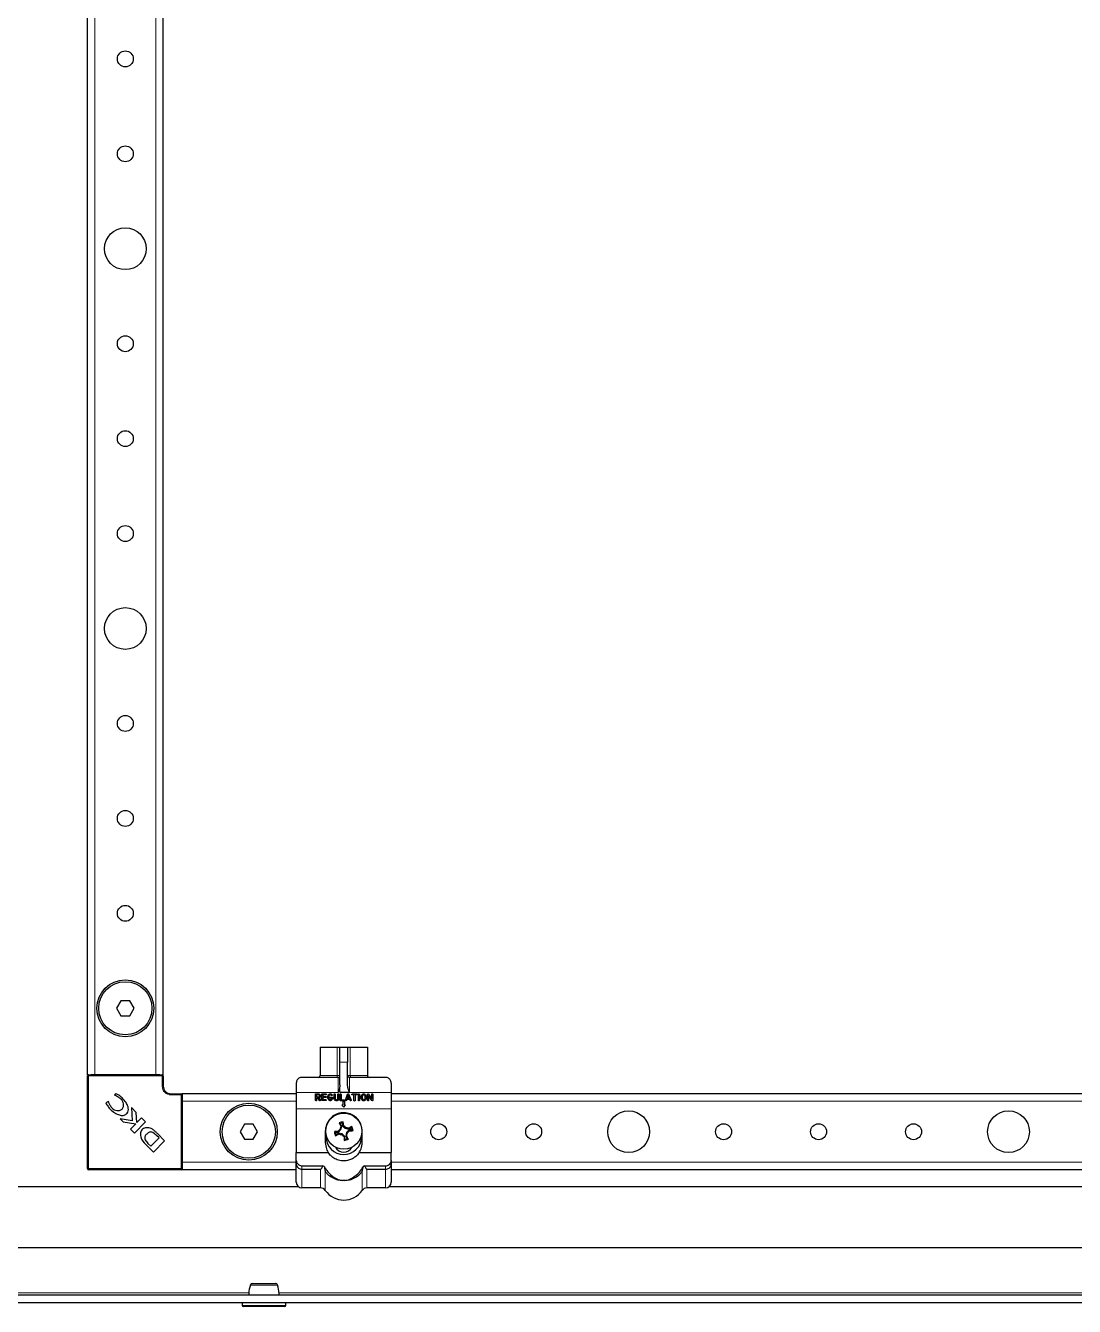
# Model space of a CAD drawing. Header units: millimetres. Extents: x -902 to 2905, y -1229 to 1219.
# Drawn here: x -115.9 to 160.2, y -701.6 to -364.4 of the extents above; entities that cross this region are included whole.
import ezdxf

# ---------------------------------------------------------------- set-up
doc = ezdxf.new("R2010")
doc.units = ezdxf.units.MM

msp = doc.modelspace()

# ---------------------------------------------------------------- linework, layer by layer
at = {"color": 7, "linetype": 'Continuous', "lineweight": 25}
for p, q in [((-99.66, -640.62), (-99.66, 394.38)), ((-79.66, -640.62), (-79.66, 394.38)), ((-90.81, -621.12), (-91.97, -623.12)), ((-91.97, -623.12), (-90.81, -625.12)), ((-88.5, -621.12), (-90.81, -621.12)), ((-87.35, -623.12), (-88.5, -621.12)), ((-88.5, -625.12), (-87.35, -623.12)), ((-90.81, -625.12), (-88.5, -625.12)), ((-38.41, -633.32), (-38.41, -640.82)), ((-38.41, -633.32), (-33.88, -633.32)), ((-33.88, -633.32), (-33.16, -633.32)), ((-33.16, -633.32), (-31.16, -633.32)), ((-33.16, -637.32), (-33.16, -633.32)), ((-31.16, -633.32), (-31.16, -637.32)), ((-31.16, -633.32), (-30.43, -633.32)), ((-30.43, -633.32), (-25.91, -633.32)), ((-25.91, -633.32), (-25.91, -640.82)), ((-33.16, -643.26), (-33.16, -637.32)), ((-31.16, -643.26), (-31.16, -637.32)), ((-99.36, -640.62), (-99.66, -640.62)), ((-99.36, -640.62), (-98.71, -640.62)), ((-97.66, -640.62), (-98.71, -640.62)), ((-81.66, -640.62), (-97.66, -640.62)), ((-80.6, -640.62), (-81.66, -640.62)), ((-80.6, -640.62), (-79.96, -640.62)), ((-79.66, -640.62), (-79.96, -640.62)), ((-99.66, -665.32), (-99.66, -640.92)), ((-79.66, -640.92), (-79.66, -643.62)), ((-44.66, -642.82), (-44.66, -645.32)), ((-33.66, -641.32), (-43.16, -641.32)), ((-21.16, -641.32), (-30.66, -641.32)), ((-19.66, -642.82), (-19.66, -645.32)), ((-92.03, -645.62), (-92.54, -645.87)), ((-92.54, -645.87), (-92.43, -645.98)), ((-77.66, -645.62), (-74.96, -645.62)), ((-44.66, -645.62), (-74.66, -645.62)), ((-74.66, -645.62), (-74.66, -645.92)), ((-74.66, -645.92), (-74.66, -646.56)), ((-74.66, -646.56), (-74.66, -647.62)), ((-44.66, -645.32), (-44.66, -649.57)), ((-39.57, -647.33), (-39.57, -645.67)), ((-39.57, -645.67), (-38.81, -645.67)), ((-38.81, -645.93), (-39.3, -645.93)), ((-39.3, -645.93), (-39.3, -646.44)), ((-39.3, -646.44), (-38.71, -646.44)), ((-39.01, -646.7), (-39.3, -646.7)), ((-39.3, -646.7), (-39.3, -647.33)), ((-38.52, -647.41), (-39.01, -646.7)), ((-38.71, -646.7), (-38.3, -647.27)), ((-37.96, -647.44), (-37.96, -645.67)), ((-37.96, -645.67), (-36.9, -645.67)), ((-36.9, -647.44), (-37.96, -647.44)), ((-36.9, -645.93), (-37.7, -645.93)), ((-37.7, -645.93), (-37.7, -646.34)), ((-37.7, -646.34), (-36.95, -646.34)), ((-36.95, -646.61), (-37.7, -646.61)), ((-37.7, -646.61), (-37.7, -647.18)), ((-37.7, -647.18), (-36.9, -647.18)), ((-35.42, -646.77), (-35.63, -646.77)), ((-35.62, -646.51), (-35.13, -646.51)), ((-35.13, -646.51), (-35.13, -646.81)), ((-34.7, -646.86), (-34.7, -645.78)), ((-34.44, -645.78), (-34.44, -646.86)), ((-33.69, -646.84), (-33.69, -645.78)), ((-33.43, -645.78), (-33.43, -646.84)), ((-33.14, -647.47), (-33.14, -645.81)), ((-32.08, -647.47), (-33.14, -647.47)), ((-32.88, -645.81), (-32.88, -647.2)), ((-32.88, -647.2), (-32.08, -647.2)), ((-31.72, -647.29), (-31.14, -645.76)), ((-31.38, -647.13), (-31.47, -647.38)), ((-30.57, -647.13), (-31.38, -647.13)), ((-30.98, -646), (-31.29, -646.87)), ((-31.29, -646.87), (-30.66, -646.87)), ((-30.66, -646.87), (-30.98, -646)), ((-30.82, -645.78), (-30.23, -647.29)), ((-30.48, -647.37), (-30.57, -647.13)), ((-29.89, -645.67), (-28.77, -645.67)), ((-29.47, -645.93), (-29.89, -645.93)), ((-29.47, -647.4), (-29.47, -645.93)), ((-29.16, -645.93), (-29.16, -647.4)), ((-28.77, -645.93), (-29.16, -645.93)), ((-28.3, -647.33), (-28.3, -645.8)), ((-28.04, -645.8), (-28.04, -647.33)), ((-25.88, -647.33), (-25.88, -645.77)), ((-25.61, -645.73), (-24.8, -646.96)), ((-24.78, -647.36), (-25.61, -646.09)), ((-25.61, -646.09), (-25.61, -647.33)), ((-24.8, -646.96), (-24.8, -645.78)), ((-24.54, -645.78), (-24.54, -647.34)), ((-19.66, -645.32), (-19.66, -649.57)), ((360.34, -645.62), (-19.66, -645.62)), ((-94.11, -647.68), (-94.8, -648.01)), ((-93.98, -647.82), (-94.11, -647.68)), ((-88.07, -649.25), (-87.89, -652.72)), ((-86.78, -650.53), (-88.07, -649.25)), ((-86.61, -653.19), (-86.78, -650.53)), ((-74.66, -647.62), (-74.66, -663.62)), ((-44.66, -649.57), (-44.66, -661.07)), ((-32.66, -648.67), (-32.16, -649.17)), ((-32.41, -648.67), (-32.66, -648.67)), ((-31.91, -647.67), (-32.41, -647.67)), ((-32.41, -647.67), (-32.41, -648.67)), ((-32.16, -649.17), (-31.66, -648.67)), ((-31.91, -648.67), (-31.91, -647.67)), ((-31.66, -648.67), (-31.91, -648.67)), ((-19.66, -649.57), (-19.66, -661.07)), ((-90.99, -652.25), (-90.19, -653.04)), ((-87.89, -652.72), (-90.99, -652.25)), ((-90.19, -653.04), (-86.93, -653.53)), ((-86.93, -653.53), (-88.32, -654.92)), ((-87.27, -655.97), (-84.31, -653.01)), ((-85.37, -651.95), (-86.61, -653.19)), ((-84.31, -653.01), (-85.37, -651.95)), ((-58.31, -653.62), (-59.47, -655.62)), ((-56, -653.62), (-58.31, -653.62)), ((-54.85, -655.62), (-56, -653.62)), ((-33.07, -653.43), (-33.37, -653.31)), ((-33.07, -653.43), (-32.49, -653.26)), ((-32.66, -654.12), (-33.07, -653.43)), ((-32.66, -654.12), (-32.91, -654.16)), ((-32.9, -655.06), (-32.66, -654.12)), ((-32.49, -653.26), (-32.3, -653)), ((-32.49, -653.26), (-32.45, -654.06)), ((-32.45, -654.06), (-32.23, -653.96)), ((-32.45, -654.06), (-31.75, -654.73)), ((-30.12, -654.56), (-30, -654.26)), ((-88.32, -654.92), (-87.27, -655.97)), ((-82.97, -659.45), (-80.79, -657.27)), ((-80.79, -657.27), (-81.46, -656.61)), ((-81.2, -656.12), (-81.21, -656.1)), ((-79.31, -658.01), (-81.2, -656.12)), ((-59.47, -655.62), (-58.31, -657.62)), ((-58.31, -657.62), (-56, -657.62)), ((-56, -657.62), (-54.85, -655.62)), ((-37.01, -655.47), (-37.01, -658.47)), ((-36.81, -656.97), (-37.01, -656.97)), ((-34.36, -655.8), (-34.63, -655.61)), ((-34.36, -655.8), (-33.57, -655.76)), ((-34.19, -656.38), (-34.36, -655.8)), ((-34.19, -656.38), (-34.31, -656.68)), ((-33.5, -655.97), (-34.19, -656.38)), ((-33.57, -655.76), (-33.67, -655.54)), ((-33.57, -655.76), (-32.9, -655.06)), ((-33.5, -655.97), (-33.47, -656.22)), ((-32.56, -656.2), (-33.5, -655.97)), ((-32.9, -655.06), (-33.11, -654.95)), ((-32.56, -656.2), (-32.68, -656.42)), ((-31.86, -656.88), (-32.56, -656.2)), ((-31.86, -656.88), (-32.08, -656.98)), ((-31.83, -657.67), (-31.86, -656.88)), ((-31.25, -657.5), (-31.83, -657.67)), ((-31.75, -654.73), (-31.64, -654.52)), ((-31.75, -654.73), (-30.81, -654.96)), ((-31.42, -655.87), (-31.65, -656.81)), ((-31.65, -656.81), (-31.41, -656.78)), ((-31.65, -656.81), (-31.25, -657.5)), ((-30.75, -655.17), (-31.42, -655.87)), ((-31.42, -655.87), (-31.21, -655.99)), ((-31.25, -657.5), (-30.95, -657.62)), ((-30.81, -654.96), (-30.85, -654.72)), ((-30.81, -654.96), (-30.12, -654.56)), ((-29.95, -655.14), (-30.75, -655.17)), ((-30.75, -655.17), (-30.65, -655.39)), ((-30.12, -654.56), (-29.95, -655.14)), ((-29.95, -655.14), (-29.69, -655.33)), ((-27.31, -656.97), (-27.51, -656.97)), ((-27.31, -658.47), (-27.31, -655.47)), ((-84.26, -658.98), (-82.26, -660.97)), ((-83.71, -658.73), (-82.97, -659.45)), ((-82.26, -660.97), (-79.31, -658.01)), ((-31.83, -657.67), (-32.02, -657.94)), ((-74.66, -663.62), (-74.66, -664.67)), ((-44.66, -663.21), (-44.66, -661.07)), ((-44.66, -661.07), (-36.25, -661.07)), ((-44.66, -664.12), (-44.66, -663.21)), ((-44.66, -668.92), (-44.66, -664.12)), ((-28.07, -661.07), (-19.66, -661.07)), ((-19.66, -663.21), (-19.66, -661.07)), ((-19.66, -663.21), (-19.66, -664.12)), ((-19.66, -664.12), (-19.66, -668.92)), ((-74.96, -665.62), (-99.36, -665.62)), ((-74.66, -664.67), (-74.66, -665.32)), ((-74.66, -665.32), (-74.66, -665.62)), ((-44.66, -665.62), (-74.66, -665.62)), ((-43.16, -664.61), (-37.64, -664.61)), ((-43.16, -665.5), (-38.25, -665.5)), ((-26.68, -664.61), (-21.16, -664.61)), ((-26.07, -665.5), (-21.16, -665.5)), ((360.34, -665.62), (-19.66, -665.62)), ((-44.06, -670.12), (-144.41, -670.12)), ((-38.25, -670.42), (-43.16, -670.42)), ((-21.16, -670.42), (-26.07, -670.42)), ((385.84, -670.12), (-20.26, -670.12)), ((-147.16, -686.12), (385.84, -686.12)), ((-152.86, -698.62), (437.54, -698.62)), ((-152.86, -700.62), (437.54, -700.62)), ((-58.91, -700.62), (-58.91, -701.37)), ((-47.41, -701.37), (-47.41, -700.62)), ((-56.17, -701.62), (-58.66, -701.62)), ((-47.66, -701.62), (-56.17, -701.62))]:
    msp.add_line(p, q, dxfattribs=at)
at = {"color": 8, "linetype": 'Continuous', "lineweight": 18}
for p, q in [((-97.66, -640.62), (-97.66, 394.38)), ((-81.66, -640.62), (-81.66, 394.38)), ((-33.88, -640.82), (-33.88, -633.32)), ((-30.43, -633.32), (-30.43, -640.82)), ((-31.16, -637.32), (-33.16, -637.32)), ((-99.36, -640.62), (-99.36, -640.92)), ((-79.96, -640.62), (-79.96, -640.92)), ((-99.66, -640.92), (-99.36, -640.92)), ((-99.36, -640.92), (-99.36, -665.32)), ((-79.96, -640.92), (-99.36, -640.92)), ((-79.96, -643.62), (-79.96, -640.92)), ((-79.96, -640.92), (-79.66, -640.92)), ((-79.66, -643.62), (-79.96, -643.62)), ((-38.41, -640.82), (-33.88, -640.82)), ((-33.88, -640.82), (-33.16, -640.82)), ((-33.66, -645.32), (-33.66, -641.32)), ((-33.16, -645.32), (-33.16, -643.26)), ((-31.16, -640.82), (-30.43, -640.82)), ((-30.66, -641.32), (-30.66, -645.25)), ((-30.43, -640.82), (-25.91, -640.82)), ((-77.66, -645.62), (-77.66, -645.92)), ((-74.96, -645.92), (-77.66, -645.92)), ((-74.96, -645.62), (-74.96, -645.92)), ((-74.96, -665.32), (-74.96, -645.92)), ((-74.96, -645.92), (-74.66, -645.92)), ((-33.66, -645.32), (-44.66, -645.32)), ((-19.66, -645.32), (-33.16, -645.32)), ((-44.66, -647.62), (-74.66, -647.62)), ((-19.66, -649.57), (-44.66, -649.57)), ((360.34, -647.62), (-19.66, -647.62)), ((-44.66, -663.62), (-74.66, -663.62)), ((360.34, -663.62), (-19.66, -663.62)), ((-99.36, -665.32), (-99.66, -665.32)), ((-99.36, -665.32), (-74.96, -665.32)), ((-99.36, -665.32), (-99.36, -665.62)), ((-74.96, -665.32), (-74.96, -665.62)), ((-74.96, -665.32), (-74.66, -665.32)), ((-43.16, -664.61), (-43.16, -665.5)), ((-43.16, -665.5), (-43.16, -670.42)), ((-38.25, -670.42), (-38.25, -665.5)), ((-37.01, -666.1), (-37.01, -671.07)), ((-27.3, -671.07), (-27.3, -666.1)), ((-26.07, -665.5), (-26.07, -670.42)), ((-21.16, -665.5), (-21.16, -664.61)), ((-21.16, -670.42), (-21.16, -665.5)), ((-57.13, -698.02), (-152.56, -698.02)), ((333.87, -698.02), (-49.19, -698.02)), ((-58.91, -701.37), (-56.3, -701.37)), ((-56.3, -701.37), (-47.41, -701.37))]:
    msp.add_line(p, q, dxfattribs=at)
at = {"color": 8, "linetype": 'Continuous', "lineweight": 18, "flags": 128}
for points in [[(-33.88, -640.82), (-33.89, -640.92), (-33.89, -641.01), (-33.91, -641.1), (-33.92, -641.17), (-33.94, -641.23), (-33.97, -641.28), (-33.99, -641.31), (-34.02, -641.32)], [(-30.3, -641.32), (-30.32, -641.31), (-30.35, -641.28), (-30.37, -641.23), (-30.39, -641.17), (-30.41, -641.1), (-30.42, -641.01), (-30.43, -640.92), (-30.43, -640.82)]]:
    msp.add_lwpolyline(points, dxfattribs=at)
at = {"color": 7, "linetype": 'Continuous', "lineweight": 25}
for centre, radius in [((-89.66, -373.12), 2.1), ((-89.66, -398.12), 2.1), ((-89.66, -423.12), 5.5), ((-89.66, -448.12), 2.1), ((-89.66, -473.12), 2.1), ((-89.66, -498.12), 2.1), ((-89.66, -523.12), 5.5), ((-89.66, -548.12), 2.1), ((-89.66, -573.12), 2.1), ((-89.66, -598.12), 2.1), ((-89.66, -623.12), 7.5), ((-89.66, -623.12), 7), ((-57.16, -655.62), 7.5), ((-57.16, -655.62), 7), ((-32.16, -655.47), 4.75), ((42.84, -655.62), 5.5), ((142.84, -655.62), 5.5), ((-7.16, -655.62), 2.1), ((17.84, -655.62), 2.1), ((67.84, -655.62), 2.1), ((92.84, -655.62), 2.1), ((117.84, -655.62), 2.1)]:
    msp.add_circle(centre, radius, dxfattribs=at)
for centre, radius, start, end in [((-99.36, -640.92), 0.3, 90, 180), ((-79.96, -640.92), 0.3, 0, 90), ((-77.66, -643.62), 2, 180, 270), ((-38.91, -640.82), 0.5, 270, 0), ((-33.66, -640.82), 0.5, 270, 0), ((-30.66, -640.82), 0.5, 180, 270), ((-25.41, -640.82), 0.5, 180, 270), ((-92.06, -648.54), 1.94, 323.3097, 52.3464), ((-74.96, -645.92), 0.3, 0, 90), ((-91.66, -648.11), 1.97, 218.454, 305.887), ((-11.87, -725.03), 74.88, 105.834, 106.6907), ((27.4, -620.53), 69.05, 208.3479, 209.1477), ((40.27, -673.17), 75.61, 165.4358, 166.0536), ((-101.16, -658.03), 69.05, 3.3769, 4.1768), ((-83.71, -709.34), 75.61, 46.4711, 47.0889), ((2.78, -715.02), 69.05, 118.3479, 119.1477), ((-101.72, -675.76), 74.88, 15.834, 16.6907), ((-81.05, -655.32), 4.87, 200.3445, 228.7777), ((-32.16, -656.97), 4.65, 180, 0), ((-29.6, -724.47), 69.05, 93.3769, 94.1768), ((37.41, -635.18), 74.88, 195.834, 196.6907), ((-67.1, -595.91), 69.05, 298.3479, 299.1477), ((21.71, -707.02), 75.61, 136.4711, 137.0889), ((-14.46, -583.04), 75.61, 255.4358, 256.0536), ((19.4, -601.6), 75.61, 226.4711, 227.0889), ((36.84, -652.91), 69.05, 183.3769, 184.1768), ((-52.45, -585.9), 74.88, 285.834, 286.6907), ((-49.86, -727.9), 75.61, 75.4358, 76.0536), ((-104.59, -637.77), 75.61, 345.4358, 346.0536), ((-91.71, -690.41), 69.05, 28.3479, 29.1477), ((-86.03, -603.91), 75.61, 316.4711, 317.0889), ((-34.72, -586.47), 69.05, 273.3769, 274.1768), ((-79.24, -654.54), 6.12, 216.9888, 223.0744), ((-32.16, -658.47), 2.5, 209.1764, 330.8236), ((-99.36, -665.32), 0.3, 180, 270), ((-74.96, -665.32), 0.3, 270, 0), ((-43.16, -668.92), 1.5, 180, 270), ((-38.25, -671.92), 1.5, 34.5604, 90), ((-32.16, -667.72), 5.89, 214.5604, 325.4396), ((-26.07, -671.92), 1.5, 90, 145.4396), ((-21.16, -668.92), 1.5, 270, 0), ((-56.27, -696.12), 0.5, 89.9637, 164.834), ((-50.05, -696.12), 0.5, 15.2465, 90.046), ((-58.66, -701.37), 0.25, 180, 270), ((-47.66, -701.37), 0.25, 270, 0)]:
    msp.add_arc(centre, radius, start, end, dxfattribs=at)
at = {"color": 8, "linetype": 'Continuous', "lineweight": 18}
msp.add_arc((-77.66, -643.62), 2.3, 180, 270, dxfattribs=at)
at = {"color": 7, "linetype": 'Continuous', "lineweight": 25}
msp.add_ellipse((15396.02, -645.32), major_axis=(15429.18, 0), ratio=0.000259, start_param=3.123591, end_param=3.141593, dxfattribs=at)
for points, knots in [([(-43.16, -641.32), (-43.16, -641.32), (-43.23, -641.32), (-43.58, -641.34), (-44.11, -641.58), (-44.58, -642.16), (-44.64, -642.63), (-44.66, -642.82)], [0, 0, 0, 0, 0.003231, 0.101221, 0.514725, 0.80586, 1, 1, 1, 1]), ([(-33.16, -643.26), (-33.2, -643.59), (-33.28, -644.3), (-33.53, -644.96), (-33.66, -645.31), (-33.66, -645.32)], [0, 0, 0, 0, 0.475461, 0.994056, 1, 1, 1, 1]), ([(-30.66, -645.25), (-30.66, -645.25), (-30.66, -645.25), (-30.67, -645.24), (-30.68, -645.22), (-30.72, -645.14), (-30.84, -644.81), (-31.06, -644.18), (-31.12, -643.58), (-31.16, -643.26)], [0, 0, 0, 0, 0.00167, 0.003889, 0.009531, 0.034361, 0.132751, 0.526214, 1, 1, 1, 1]), ([(-19.66, -642.82), (-19.68, -642.63), (-19.74, -642.16), (-20.21, -641.58), (-20.74, -641.34), (-21.09, -641.32), (-21.16, -641.32), (-21.16, -641.32)], [0, 0, 0, 0, 0.19414, 0.485275, 0.898779, 0.996769, 1, 1, 1, 1]), ([(-92.43, -645.98), (-92.12, -646.12), (-91.55, -646.38), (-91.09, -646.81), (-90.88, -647.01)], [0, 0, 0, 0, 0.547643, 1, 1, 1, 1]), ([(-90.52, -646.72), (-90.79, -646.48), (-91.25, -646.05), (-91.8, -645.75), (-92.03, -645.62)], [0, 0, 0, 0, 0.577653, 1, 1, 1, 1]), ([(-89.4, -650.95), (-89.26, -650.79), (-88.98, -650.45), (-88.81, -649.76), (-88.94, -648.88), (-89.51, -647.81), (-90.15, -647.12), (-90.52, -646.72)], [0, 0, 0, 0, 0.130532, 0.266031, 0.423997, 0.666819, 1, 1, 1, 1]), ([(-39.45, -647.47), (-39.47, -647.47), (-39.5, -647.46), (-39.55, -647.43), (-39.56, -647.38), (-39.56, -647.35), (-39.57, -647.33)], [0, 0, 0, 0, 0.280437, 0.558281, 0.778899, 1, 1, 1, 1]), ([(-39.3, -647.33), (-39.3, -647.35), (-39.31, -647.4), (-39.34, -647.45), (-39.4, -647.47), (-39.43, -647.47), (-39.45, -647.47)], [0, 0, 0, 0, 0.280498, 0.558325, 0.778868, 1, 1, 1, 1]), ([(-38.81, -645.67), (-38.73, -645.68), (-38.59, -645.69), (-38.48, -645.77), (-38.44, -645.81)], [0, 0, 0, 0, 0.559747, 1, 1, 1, 1]), ([(-38.62, -646), (-38.65, -645.98), (-38.71, -645.94), (-38.78, -645.94), (-38.81, -645.93)], [0, 0, 0, 0, 0.559136, 1, 1, 1, 1]), ([(-38.71, -646.44), (-38.69, -646.43), (-38.65, -646.43), (-38.62, -646.4), (-38.61, -646.39)], [0, 0, 0, 0, 0.5581742, 1, 1, 1, 1]), ([(-38.47, -646.61), (-38.51, -646.64), (-38.58, -646.69), (-38.67, -646.7), (-38.71, -646.7)], [0, 0, 0, 0, 0.56031, 1, 1, 1, 1]), ([(-38.53, -646.2), (-38.54, -646.15), (-38.54, -646.08), (-38.59, -646.03), (-38.62, -646)], [0, 0, 0, 0, 0.559692, 1, 1, 1, 1]), ([(-38.61, -646.39), (-38.6, -646.38), (-38.57, -646.35), (-38.54, -646.28), (-38.54, -646.23), (-38.53, -646.2)], [0, 0, 0, 0, 0.279917, 0.56006, 1, 1, 1, 1]), ([(-38.42, -647.47), (-38.43, -647.47), (-38.46, -647.47), (-38.49, -647.45), (-38.51, -647.43), (-38.52, -647.41)], [0, 0, 0, 0, 0.2802197, 0.5613047, 1, 1, 1, 1]), ([(-38.27, -646.19), (-38.28, -646.29), (-38.3, -646.45), (-38.42, -646.56), (-38.47, -646.61)], [0, 0, 0, 0, 0.5594568, 1, 1, 1, 1]), ([(-38.44, -645.81), (-38.38, -645.87), (-38.29, -645.98), (-38.28, -646.13), (-38.27, -646.19)], [0, 0, 0, 0, 0.558947, 1, 1, 1, 1]), ([(-38.27, -647.34), (-38.28, -647.36), (-38.28, -647.4), (-38.33, -647.44), (-38.37, -647.47), (-38.41, -647.47), (-38.42, -647.47)], [0, 0, 0, 0, 0.278138, 0.5585442, 0.7791606, 1, 1, 1, 1]), ([(-38.3, -647.27), (-38.29, -647.28), (-38.28, -647.3), (-38.27, -647.33), (-38.27, -647.34)], [0, 0, 0, 0, 0.561079, 1, 1, 1, 1]), ([(-36.95, -646.34), (-36.93, -646.34), (-36.88, -646.34), (-36.83, -646.37), (-36.8, -646.42), (-36.8, -646.46), (-36.79, -646.47)], [0, 0, 0, 0, 0.280945, 0.559897, 0.779525, 1, 1, 1, 1]), ([(-36.79, -646.47), (-36.8, -646.5), (-36.8, -646.54), (-36.86, -646.6), (-36.91, -646.6), (-36.95, -646.61)], [0, 0, 0, 0, 0.281099, 0.559768, 1, 1, 1, 1]), ([(-36.9, -645.67), (-36.87, -645.67), (-36.83, -645.67), (-36.78, -645.7), (-36.75, -645.75), (-36.74, -645.79), (-36.74, -645.8)], [0, 0, 0, 0, 0.2808719, 0.5597012, 0.7793822, 1, 1, 1, 1]), ([(-36.74, -645.8), (-36.75, -645.82), (-36.75, -645.87), (-36.81, -645.93), (-36.86, -645.93), (-36.9, -645.93)], [0, 0, 0, 0, 0.281053, 0.559663, 1, 1, 1, 1]), ([(-36.9, -647.18), (-36.88, -647.18), (-36.83, -647.18), (-36.78, -647.21), (-36.75, -647.26), (-36.74, -647.3), (-36.74, -647.31)], [0, 0, 0, 0, 0.280912, 0.559714, 0.779499, 1, 1, 1, 1]), ([(-36.74, -647.31), (-36.75, -647.33), (-36.75, -647.38), (-36.8, -647.44), (-36.86, -647.44), (-36.9, -647.44)], [0, 0, 0, 0, 0.2812138, 0.5599009, 1, 1, 1, 1]), ([(-36.4, -646.57), (-36.39, -646.44), (-36.38, -646.19), (-36.26, -645.99), (-36.2, -645.9)], [0, 0, 0, 0, 0.5603404, 1, 1, 1, 1]), ([(-36.21, -647.18), (-36.27, -647.07), (-36.38, -646.88), (-36.4, -646.67), (-36.4, -646.57)], [0, 0, 0, 0, 0.559347, 1, 1, 1, 1]), ([(-35.68, -647.47), (-35.74, -647.46), (-35.86, -647.45), (-36.05, -647.36), (-36.15, -647.25), (-36.21, -647.18)], [0, 0, 0, 0, 0.2803143, 0.5605072, 1, 1, 1, 1]), ([(-36.2, -645.9), (-36.13, -645.82), (-35.99, -645.67), (-35.8, -645.65), (-35.71, -645.65)], [0, 0, 0, 0, 0.559217, 1, 1, 1, 1]), ([(-35.72, -645.91), (-35.76, -645.91), (-35.83, -645.92), (-35.96, -646), (-36.11, -646.21), (-36.13, -646.42), (-36.14, -646.57)], [0, 0, 0, 0, 0.125332, 0.250695, 0.500738, 1, 1, 1, 1]), ([(-36.14, -646.57), (-36.13, -646.66), (-36.12, -646.81), (-36.05, -646.94), (-36.02, -647)], [0, 0, 0, 0, 0.5599802, 1, 1, 1, 1]), ([(-36.02, -647), (-35.97, -647.06), (-35.89, -647.17), (-35.75, -647.19), (-35.69, -647.2)], [0, 0, 0, 0, 0.560858, 1, 1, 1, 1]), ([(-35.75, -646.64), (-35.75, -646.62), (-35.75, -646.58), (-35.72, -646.53), (-35.67, -646.51), (-35.64, -646.51), (-35.62, -646.51)], [0, 0, 0, 0, 0.2806366, 0.5588901, 0.7791438, 1, 1, 1, 1]), ([(-35.63, -646.77), (-35.65, -646.77), (-35.68, -646.77), (-35.73, -646.74), (-35.75, -646.69), (-35.75, -646.66), (-35.75, -646.64)], [0, 0, 0, 0, 0.280664, 0.558735, 0.779002, 1, 1, 1, 1]), ([(-35.53, -645.96), (-35.57, -645.94), (-35.63, -645.91), (-35.69, -645.91), (-35.72, -645.91)], [0, 0, 0, 0, 0.558634, 1, 1, 1, 1]), ([(-35.71, -645.65), (-35.64, -645.65), (-35.52, -645.65), (-35.41, -645.71), (-35.36, -645.74)], [0, 0, 0, 0, 0.560514, 1, 1, 1, 1]), ([(-35.69, -647.2), (-35.66, -647.2), (-35.6, -647.2), (-35.51, -647.15), (-35.48, -647.08), (-35.46, -647.04)], [0, 0, 0, 0, 0.281265, 0.561609, 1, 1, 1, 1]), ([(-35.34, -647.34), (-35.4, -647.38), (-35.5, -647.46), (-35.63, -647.46), (-35.68, -647.47)], [0, 0, 0, 0, 0.558998, 1, 1, 1, 1]), ([(-35.43, -646.07), (-35.45, -646.05), (-35.48, -646.01), (-35.52, -645.97), (-35.53, -645.96)], [0, 0, 0, 0, 0.560467, 1, 1, 1, 1]), ([(-35.46, -647.04), (-35.44, -646.99), (-35.42, -646.9), (-35.42, -646.81), (-35.42, -646.77)], [0, 0, 0, 0, 0.559597, 1, 1, 1, 1]), ([(-35.32, -646.13), (-35.34, -646.13), (-35.39, -646.12), (-35.42, -646.09), (-35.43, -646.07)], [0, 0, 0, 0, 0.558039, 1, 1, 1, 1]), ([(-35.36, -645.74), (-35.33, -645.77), (-35.26, -645.82), (-35.22, -645.89), (-35.2, -645.92)], [0, 0, 0, 0, 0.559542, 1, 1, 1, 1]), ([(-35.13, -646.81), (-35.14, -646.92), (-35.15, -647.12), (-35.28, -647.28), (-35.34, -647.34)], [0, 0, 0, 0, 0.560493, 1, 1, 1, 1]), ([(-35.17, -646.01), (-35.17, -646.03), (-35.18, -646.07), (-35.22, -646.11), (-35.27, -646.13), (-35.3, -646.13), (-35.32, -646.13)], [0, 0, 0, 0, 0.277709, 0.558209, 0.77892, 1, 1, 1, 1]), ([(-35.2, -645.92), (-35.19, -645.94), (-35.17, -645.96), (-35.17, -645.99), (-35.17, -646.01)], [0, 0, 0, 0, 0.560691, 1, 1, 1, 1]), ([(-34.7, -645.78), (-34.7, -645.76), (-34.7, -645.72), (-34.67, -645.67), (-34.62, -645.65), (-34.59, -645.65), (-34.58, -645.65)], [0, 0, 0, 0, 0.280849, 0.55949, 0.779158, 1, 1, 1, 1]), ([(-34.48, -647.33), (-34.55, -647.26), (-34.68, -647.12), (-34.69, -646.94), (-34.7, -646.86)], [0, 0, 0, 0, 0.558332, 1, 1, 1, 1]), ([(-34.58, -645.65), (-34.56, -645.65), (-34.52, -645.65), (-34.46, -645.68), (-34.44, -645.73), (-34.44, -645.76), (-34.44, -645.78)], [0, 0, 0, 0, 0.28091, 0.559174, 0.779166, 1, 1, 1, 1]), ([(-34.04, -647.47), (-34.13, -647.47), (-34.29, -647.46), (-34.43, -647.37), (-34.48, -647.33)], [0, 0, 0, 0, 0.5592502, 1, 1, 1, 1]), ([(-34.44, -646.86), (-34.43, -646.92), (-34.42, -647.02), (-34.35, -647.09), (-34.32, -647.13)], [0, 0, 0, 0, 0.560313, 1, 1, 1, 1]), ([(-34.32, -647.13), (-34.27, -647.15), (-34.19, -647.2), (-34.1, -647.2), (-34.06, -647.2)], [0, 0, 0, 0, 0.559441, 1, 1, 1, 1]), ([(-34.06, -647.2), (-34.01, -647.2), (-33.9, -647.19), (-33.76, -647.1), (-33.7, -646.97), (-33.7, -646.89), (-33.69, -646.84)], [0, 0, 0, 0, 0.280935, 0.559487, 0.779245, 1, 1, 1, 1]), ([(-33.43, -646.84), (-33.43, -646.94), (-33.45, -647.12), (-33.61, -647.34), (-33.83, -647.44), (-33.97, -647.46), (-34.04, -647.47)], [0, 0, 0, 0, 0.280416, 0.558636, 0.778958, 1, 1, 1, 1]), ([(-33.69, -645.78), (-33.69, -645.76), (-33.69, -645.72), (-33.66, -645.67), (-33.62, -645.65), (-33.59, -645.65), (-33.57, -645.65)], [0, 0, 0, 0, 0.2809, 0.559498, 0.779148, 1, 1, 1, 1]), ([(-33.57, -645.65), (-33.55, -645.65), (-33.51, -645.65), (-33.46, -645.68), (-33.43, -645.73), (-33.43, -645.76), (-33.43, -645.78)], [0, 0, 0, 0, 0.2808885, 0.5590229, 0.7791551, 1, 1, 1, 1]), ([(-33.14, -645.81), (-33.14, -645.79), (-33.14, -645.75), (-33.11, -645.7), (-33.07, -645.67), (-33.04, -645.67), (-33.02, -645.67)], [0, 0, 0, 0, 0.280912, 0.559405, 0.779108, 1, 1, 1, 1]), ([(-33.02, -645.67), (-33, -645.67), (-32.96, -645.67), (-32.9, -645.71), (-32.88, -645.76), (-32.88, -645.79), (-32.88, -645.81)], [0, 0, 0, 0, 0.280813, 0.559099, 0.77917, 1, 1, 1, 1]), ([(-32.08, -647.2), (-32.06, -647.21), (-32.01, -647.21), (-31.96, -647.23), (-31.93, -647.28), (-31.93, -647.32), (-31.93, -647.34)], [0, 0, 0, 0, 0.280855, 0.559718, 0.779518, 1, 1, 1, 1]), ([(-31.93, -647.34), (-31.93, -647.36), (-31.93, -647.4), (-31.99, -647.46), (-32.04, -647.47), (-32.08, -647.47)], [0, 0, 0, 0, 0.281266, 0.560078, 1, 1, 1, 1]), ([(-31.73, -647.34), (-31.73, -647.33), (-31.73, -647.32), (-31.72, -647.3), (-31.72, -647.29)], [0, 0, 0, 0, 0.5595043, 1, 1, 1, 1]), ([(-31.6, -647.47), (-31.62, -647.47), (-31.66, -647.46), (-31.7, -647.43), (-31.72, -647.39), (-31.73, -647.36), (-31.73, -647.34)], [0, 0, 0, 0, 0.279579, 0.559194, 0.779582, 1, 1, 1, 1]), ([(-31.47, -647.38), (-31.48, -647.39), (-31.49, -647.42), (-31.54, -647.46), (-31.58, -647.47), (-31.6, -647.47)], [0, 0, 0, 0, 0.28077, 0.560807, 1, 1, 1, 1]), ([(-31.14, -645.76), (-31.14, -645.74), (-31.12, -645.7), (-31.07, -645.66), (-31.03, -645.65), (-31, -645.65)], [0, 0, 0, 0, 0.281465, 0.561772, 1, 1, 1, 1]), ([(-31, -645.65), (-30.97, -645.65), (-30.93, -645.65), (-30.86, -645.69), (-30.84, -645.74), (-30.82, -645.78)], [0, 0, 0, 0, 0.281226, 0.561522, 1, 1, 1, 1]), ([(-30.36, -647.47), (-30.38, -647.47), (-30.41, -647.46), (-30.45, -647.43), (-30.47, -647.4), (-30.48, -647.37)], [0, 0, 0, 0, 0.280695, 0.560335, 1, 1, 1, 1]), ([(-30.22, -647.34), (-30.22, -647.36), (-30.23, -647.4), (-30.27, -647.44), (-30.32, -647.47), (-30.35, -647.47), (-30.36, -647.47)], [0, 0, 0, 0, 0.278517, 0.558613, 0.779333, 1, 1, 1, 1]), ([(-30.23, -647.29), (-30.22, -647.3), (-30.22, -647.32), (-30.22, -647.34), (-30.22, -647.34)], [0, 0, 0, 0, 0.5600811, 1, 1, 1, 1]), ([(-30.02, -645.8), (-30.02, -645.78), (-30.02, -645.74), (-29.99, -645.69), (-29.94, -645.67), (-29.9, -645.67), (-29.89, -645.67)], [0, 0, 0, 0, 0.280713, 0.558701, 0.779045, 1, 1, 1, 1]), ([(-29.89, -645.93), (-29.91, -645.93), (-29.95, -645.93), (-30, -645.9), (-30.02, -645.85), (-30.02, -645.82), (-30.02, -645.8)], [0, 0, 0, 0, 0.28076, 0.558821, 0.778915, 1, 1, 1, 1]), ([(-29.33, -647.54), (-29.35, -647.54), (-29.39, -647.54), (-29.45, -647.5), (-29.47, -647.45), (-29.47, -647.42), (-29.47, -647.4)], [0, 0, 0, 0, 0.280822, 0.559059, 0.779094, 1, 1, 1, 1]), ([(-29.16, -647.4), (-29.16, -647.43), (-29.17, -647.47), (-29.23, -647.53), (-29.29, -647.54), (-29.33, -647.54)], [0, 0, 0, 0, 0.280801, 0.559621, 1, 1, 1, 1]), ([(-28.77, -645.67), (-28.75, -645.67), (-28.7, -645.67), (-28.65, -645.7), (-28.61, -645.75), (-28.61, -645.78), (-28.61, -645.8)], [0, 0, 0, 0, 0.280951, 0.559967, 0.779431, 1, 1, 1, 1]), ([(-28.61, -645.8), (-28.61, -645.82), (-28.62, -645.87), (-28.68, -645.93), (-28.73, -645.93), (-28.77, -645.93)], [0, 0, 0, 0, 0.281019, 0.559679, 1, 1, 1, 1]), ([(-28.3, -645.8), (-28.3, -645.78), (-28.3, -645.74), (-28.27, -645.7), (-28.22, -645.67), (-28.19, -645.67), (-28.18, -645.67)], [0, 0, 0, 0, 0.280828, 0.559417, 0.779393, 1, 1, 1, 1]), ([(-28.18, -647.47), (-28.2, -647.47), (-28.24, -647.46), (-28.28, -647.43), (-28.3, -647.38), (-28.3, -647.35), (-28.3, -647.33)], [0, 0, 0, 0, 0.280437, 0.558281, 0.778899, 1, 1, 1, 1]), ([(-28.18, -645.67), (-28.16, -645.67), (-28.12, -645.67), (-28.06, -645.7), (-28.04, -645.75), (-28.04, -645.78), (-28.04, -645.8)], [0, 0, 0, 0, 0.280765, 0.559178, 0.779175, 1, 1, 1, 1]), ([(-28.04, -647.33), (-28.04, -647.36), (-28.04, -647.4), (-28.08, -647.45), (-28.13, -647.47), (-28.16, -647.47), (-28.18, -647.47)], [0, 0, 0, 0, 0.280518, 0.5583, 0.778735, 1, 1, 1, 1]), ([(-27.58, -646.57), (-27.57, -646.44), (-27.56, -646.22), (-27.46, -646.03), (-27.41, -645.94)], [0, 0, 0, 0, 0.559914, 1, 1, 1, 1]), ([(-27.4, -647.19), (-27.46, -647.08), (-27.56, -646.88), (-27.58, -646.66), (-27.58, -646.57)], [0, 0, 0, 0, 0.559149, 1, 1, 1, 1]), ([(-27.41, -645.94), (-27.34, -645.85), (-27.22, -645.69), (-27.02, -645.66), (-26.93, -645.65)], [0, 0, 0, 0, 0.560137, 1, 1, 1, 1]), ([(-26.9, -647.47), (-26.96, -647.46), (-27.07, -647.46), (-27.25, -647.37), (-27.34, -647.25), (-27.4, -647.19)], [0, 0, 0, 0, 0.280367, 0.560574, 1, 1, 1, 1]), ([(-27.22, -646.11), (-27.25, -646.2), (-27.31, -646.34), (-27.31, -646.5), (-27.32, -646.57)], [0, 0, 0, 0, 0.559075, 1, 1, 1, 1]), ([(-27.32, -646.57), (-27.31, -646.65), (-27.31, -646.81), (-27.24, -646.95), (-27.21, -647.01)], [0, 0, 0, 0, 0.560273, 1, 1, 1, 1]), ([(-26.93, -645.91), (-26.97, -645.91), (-27.04, -645.92), (-27.14, -645.99), (-27.19, -646.07), (-27.22, -646.11)], [0, 0, 0, 0, 0.279832, 0.559843, 1, 1, 1, 1]), ([(-27.21, -647.01), (-27.17, -647.07), (-27.09, -647.18), (-26.96, -647.2), (-26.9, -647.2)], [0, 0, 0, 0, 0.5605673, 1, 1, 1, 1]), ([(-26.93, -645.65), (-26.87, -645.65), (-26.75, -645.66), (-26.56, -645.75), (-26.46, -645.87), (-26.4, -645.94)], [0, 0, 0, 0, 0.280496, 0.560765, 1, 1, 1, 1]), ([(-26.59, -646.11), (-26.64, -646.05), (-26.73, -645.94), (-26.87, -645.92), (-26.93, -645.91)], [0, 0, 0, 0, 0.559596, 1, 1, 1, 1]), ([(-26.9, -647.2), (-26.87, -647.2), (-26.79, -647.2), (-26.67, -647.13), (-26.62, -647.06), (-26.58, -647.01)], [0, 0, 0, 0, 0.280435, 0.560605, 1, 1, 1, 1]), ([(-26.39, -647.19), (-26.47, -647.28), (-26.6, -647.44), (-26.81, -647.46), (-26.9, -647.47)], [0, 0, 0, 0, 0.559137, 1, 1, 1, 1]), ([(-26.48, -646.57), (-26.48, -646.48), (-26.49, -646.32), (-26.56, -646.18), (-26.59, -646.11)], [0, 0, 0, 0, 0.560046, 1, 1, 1, 1]), ([(-26.58, -647.01), (-26.55, -646.93), (-26.48, -646.79), (-26.48, -646.63), (-26.48, -646.57)], [0, 0, 0, 0, 0.559133, 1, 1, 1, 1]), ([(-26.4, -645.94), (-26.34, -646.05), (-26.23, -646.25), (-26.22, -646.47), (-26.21, -646.57)], [0, 0, 0, 0, 0.559312, 1, 1, 1, 1]), ([(-26.21, -646.57), (-26.22, -646.69), (-26.24, -646.91), (-26.34, -647.1), (-26.39, -647.19)], [0, 0, 0, 0, 0.5598653, 1, 1, 1, 1]), ([(-25.88, -645.77), (-25.88, -645.75), (-25.88, -645.72), (-25.85, -645.67), (-25.8, -645.65), (-25.77, -645.65), (-25.76, -645.65)], [0, 0, 0, 0, 0.280941, 0.5591137, 0.7790892, 1, 1, 1, 1]), ([(-25.76, -647.47), (-25.78, -647.47), (-25.82, -647.46), (-25.87, -647.42), (-25.88, -647.36), (-25.88, -647.33)], [0, 0, 0, 0, 0.281503, 0.560294, 1, 1, 1, 1]), ([(-25.76, -645.65), (-25.74, -645.65), (-25.71, -645.65), (-25.65, -645.67), (-25.62, -645.71), (-25.61, -645.73)], [0, 0, 0, 0, 0.280638, 0.560877, 1, 1, 1, 1]), ([(-25.61, -647.33), (-25.62, -647.35), (-25.62, -647.39), (-25.66, -647.45), (-25.71, -647.47), (-25.74, -647.47), (-25.76, -647.47)], [0, 0, 0, 0, 0.280569, 0.558477, 0.77887, 1, 1, 1, 1]), ([(-24.8, -645.78), (-24.8, -645.76), (-24.8, -645.72), (-24.77, -645.67), (-24.73, -645.65), (-24.69, -645.65), (-24.68, -645.65)], [0, 0, 0, 0, 0.280888, 0.559482, 0.77927, 1, 1, 1, 1]), ([(-24.66, -647.47), (-24.67, -647.47), (-24.7, -647.46), (-24.75, -647.42), (-24.77, -647.38), (-24.78, -647.36)], [0, 0, 0, 0, 0.278585, 0.558866, 1, 1, 1, 1]), ([(-24.68, -645.65), (-24.66, -645.65), (-24.62, -645.65), (-24.56, -645.68), (-24.54, -645.73), (-24.54, -645.76), (-24.54, -645.78)], [0, 0, 0, 0, 0.280836, 0.55925, 0.779182, 1, 1, 1, 1]), ([(-24.54, -647.34), (-24.54, -647.35), (-24.54, -647.39), (-24.57, -647.44), (-24.61, -647.47), (-24.64, -647.47), (-24.66, -647.47)], [0, 0, 0, 0, 0.280953, 0.559391, 0.779073, 1, 1, 1, 1]), ([(-94.8, -648.01), (-94.62, -648.35), (-94.28, -648.98), (-93.79, -649.51), (-93.56, -649.75)], [0, 0, 0, 0, 0.5368, 1, 1, 1, 1]), ([(-93.2, -649.33), (-93.42, -649.07), (-93.8, -648.63), (-93.92, -648.06), (-93.98, -647.82)], [0, 0, 0, 0, 0.5796082, 1, 1, 1, 1]), ([(-93.56, -649.75), (-93.19, -650.08), (-92.5, -650.69), (-91.33, -651.24), (-90.39, -651.38), (-89.74, -651.23), (-89.51, -651.04), (-89.4, -650.95)], [0, 0, 0, 0, 0.315674, 0.58952, 0.813199, 0.909026, 1, 1, 1, 1]), ([(-27.31, -655.47), (-27.35, -654.96), (-27.44, -653.96), (-28.22, -652.49), (-29.4, -651.37), (-30.87, -650.7), (-32.48, -650.54), (-34.08, -650.92), (-35.46, -651.8), (-36.45, -653.04), (-36.94, -654.34), (-36.99, -655.13), (-37.01, -655.47)], [0, 0, 0, 0, 0.108524, 0.217459, 0.318088, 0.417791, 0.519828, 0.622975, 0.725929, 0.827131, 0.926323, 1, 1, 1, 1]), ([(-82.54, -654.97), (-82.75, -654.86), (-83.13, -654.65), (-83.77, -654.54), (-84.36, -654.57), (-84.9, -654.78), (-85.33, -655.14), (-85.62, -655.65), (-85.74, -656.31), (-85.66, -656.76), (-85.61, -657.01)], [0, 0, 0, 0, 0.138091, 0.265455, 0.384013, 0.496103, 0.605759, 0.71979, 0.847662, 1, 1, 1, 1]), ([(-84.04, -656.24), (-84.13, -656.34), (-84.3, -656.51), (-84.48, -656.79), (-84.57, -657.06), (-84.57, -657.39), (-84.42, -657.79), (-84.23, -658.07), (-84.13, -658.23)], [0, 0, 0, 0, 0.176808, 0.319231, 0.43938, 0.552395, 0.749205, 1, 1, 1, 1]), ([(-81.46, -656.61), (-81.66, -656.42), (-82.03, -656.07), (-82.57, -655.74), (-83.02, -655.68), (-83.36, -655.75), (-83.71, -655.94), (-83.93, -656.13), (-84.04, -656.24)], [0, 0, 0, 0, 0.274676, 0.503042, 0.607381, 0.716579, 0.843412, 1, 1, 1, 1]), ([(-81.7, -655.65), (-81.85, -655.51), (-82.11, -655.27), (-82.41, -655.06), (-82.54, -654.97)], [0, 0, 0, 0, 0.55183, 1, 1, 1, 1]), ([(-81.21, -656.1), (-81.29, -656.03), (-81.45, -655.87), (-81.61, -655.72), (-81.7, -655.65)], [0, 0, 0, 0, 0.486421, 1, 1, 1, 1]), ([(-37.01, -658.47), (-36.92, -659.09), (-36.75, -660.37), (-36.29, -661.01), (-36.26, -661.06), (-36.25, -661.07)], [0, 0, 0, 0, 0.417668, 0.852903, 1, 1, 1, 1]), ([(-28.07, -661.07), (-28.01, -660.99), (-27.9, -660.82), (-27.39, -659.75), (-27.33, -658.77), (-27.31, -658.47)], [0, 0, 0, 0, 0.378823, 0.812228, 1, 1, 1, 1]), ([(-44.66, -663.21), (-44.64, -663.35), (-44.61, -663.64), (-44.37, -664.04), (-44.02, -664.37), (-43.59, -664.57), (-43.29, -664.6), (-43.16, -664.61)], [0, 0, 0, 0, 0.205683, 0.411346, 0.618649, 0.832339, 1, 1, 1, 1]), ([(-44.66, -664.12), (-44.66, -664.14), (-44.66, -664.24), (-44.62, -664.49), (-44.45, -664.87), (-44.11, -665.22), (-43.66, -665.45), (-43.33, -665.48), (-43.16, -665.5)], [0, 0, 0, 0, 0.017854, 0.141405, 0.356083, 0.570731, 0.785365, 1, 1, 1, 1]), ([(-28.07, -661.07), (-28.09, -661.1), (-28.13, -661.17), (-28.49, -661.67), (-29.14, -662.31), (-30.07, -662.89), (-31.22, -663.28), (-32.54, -663.37), (-33.89, -663.07), (-35.02, -662.44), (-35.75, -661.76), (-36.13, -661.26), (-36.24, -661.08), (-36.25, -661.07), (-36.25, -661.07)], [0, 0, 0, 0, 0.088505, 0.177138, 0.262858, 0.344694, 0.430485, 0.525193, 0.625645, 0.723911, 0.812494, 0.894483, 0.978997, 1, 1, 1, 1]), ([(-21.16, -664.61), (-20.99, -664.59), (-20.66, -664.56), (-20.21, -664.31), (-19.87, -663.95), (-19.68, -663.56), (-19.67, -663.31), (-19.66, -663.21)], [0, 0, 0, 0, 0.2129, 0.425707, 0.640613, 0.853382, 1, 1, 1, 1]), ([(-21.16, -665.5), (-20.99, -665.48), (-20.65, -665.45), (-20.2, -665.22), (-19.86, -664.87), (-19.69, -664.49), (-19.66, -664.24), (-19.66, -664.14), (-19.66, -664.12)], [0, 0, 0, 0, 0.214635, 0.429269, 0.643917, 0.858595, 0.982146, 1, 1, 1, 1]), ([(-38.25, -665.5), (-38.24, -665.5), (-38.23, -665.5), (-38.2, -665.49), (-38.13, -665.46), (-37.99, -665.31), (-37.83, -665.02), (-37.71, -664.75), (-37.64, -664.61)], [0, 0, 0, 0, 0.008383, 0.019125, 0.04457, 0.140638, 0.521171, 1, 1, 1, 1]), ([(-37.27, -664.84), (-37.29, -664.83), (-37.4, -664.73), (-37.53, -664.66), (-37.64, -664.61)], [0, 0, 0, 0, 0.161974, 1, 1, 1, 1]), ([(-37.27, -664.84), (-37.25, -664.99), (-37.2, -665.27), (-37.14, -665.61), (-37.1, -665.86), (-37.04, -666.02), (-37.01, -666.1)], [0, 0, 0, 0, 0.383006, 0.690448, 0.847653, 1, 1, 1, 1]), ([(-37.27, -664.84), (-36.98, -665.3), (-36.26, -666.4), (-34.87, -667.57), (-33.51, -668.29), (-32.71, -668.41), (-32.42, -668.45)], [0, 0, 0, 0, 0.255351, 0.615516, 0.86211, 1, 1, 1, 1]), ([(-37.01, -666.1), (-36.83, -666.33), (-36.31, -666.95), (-35.2, -667.75), (-33.81, -668.31), (-32.85, -668.41), (-32.42, -668.45)], [0, 0, 0, 0, 0.169618, 0.470039, 0.762685, 1, 1, 1, 1]), ([(-31.9, -668.45), (-31.69, -668.43), (-30.96, -668.33), (-29.6, -667.69), (-28.13, -666.5), (-27.36, -665.33), (-27.04, -664.84)], [0, 0, 0, 0, 0.101651, 0.345128, 0.729048, 1, 1, 1, 1]), ([(-31.9, -668.45), (-31.47, -668.41), (-30.51, -668.31), (-29.11, -667.75), (-28.01, -666.95), (-27.49, -666.33), (-27.3, -666.1)], [0, 0, 0, 0, 0.237351, 0.529954, 0.830331, 1, 1, 1, 1]), ([(-27.3, -666.1), (-27.3, -666.1), (-27.3, -666.09), (-27.29, -666.08), (-27.28, -666.05), (-27.25, -665.95), (-27.17, -665.63), (-27.11, -665.25), (-27.06, -664.93), (-27.04, -664.84)], [0, 0, 0, 0, 0.003748, 0.008698, 0.018275, 0.054741, 0.199177, 0.774578, 1, 1, 1, 1]), ([(-26.68, -664.61), (-26.78, -664.66), (-26.91, -664.73), (-27.02, -664.82), (-27.04, -664.84)], [0, 0, 0, 0, 0.7894027, 1, 1, 1, 1]), ([(-26.68, -664.61), (-26.65, -664.66), (-26.58, -664.81), (-26.49, -665), (-26.39, -665.17), (-26.32, -665.29), (-26.27, -665.36), (-26.23, -665.41), (-26.19, -665.45), (-26.16, -665.47), (-26.13, -665.49), (-26.1, -665.5), (-26.08, -665.5), (-26.07, -665.5), (-26.07, -665.5)], [0, 0, 0, 0, 0.193858, 0.459768, 0.637307, 0.756, 0.835565, 0.889145, 0.925488, 0.950425, 0.97632, 0.986721, 0.99531, 1, 1, 1, 1]), ([(-31.9, -668.45), (-32, -668.46), (-32.17, -668.47), (-32.34, -668.46), (-32.42, -668.45)], [0, 0, 0, 0, 0.558993, 1, 1, 1, 1]), ([(-56.75, -695.97), (-56.94, -696.71), (-57.16, -697.57), (-57.18, -698.49), (-57.18, -698.62)], [0, 0, 0, 0, 0.85815, 1, 1, 1, 1]), ([(-56.23, -695.62), (-56.24, -695.62), (-56.29, -695.62), (-56.01, -695.62), (-55.49, -695.62), (-54.77, -695.62), (-53.92, -695.62), (-52.85, -695.62), (-51.83, -695.62), (-50.94, -695.62), (-50.33, -695.62), (-50.04, -695.62), (-50.08, -695.62), (-50.09, -695.62)], [0, 0, 0, 0, 0.03384, 0.141254, 0.248698, 0.315774, 0.423314, 0.530846, 0.63821, 0.745706, 0.853372, 0.960917, 1, 1, 1, 1]), ([(-49.14, -698.62), (-49.14, -698.49), (-49.16, -697.57), (-49.38, -696.71), (-49.57, -695.97)], [0, 0, 0, 0, 0.1418495, 1, 1, 1, 1])]:
    msp.add_open_spline(points, degree=3, knots=knots, dxfattribs=at)
at = {"color": 8, "linetype": 'Continuous', "lineweight": 18}
msp.add_open_spline([(-49.61, -695.99), (-49.6, -695.99), (-49.55, -695.99), (-49.89, -695.99), (-50.6, -695.99), (-51.62, -695.99), (-52.8, -695.99), (-54.03, -695.99), (-55.02, -695.99), (-55.85, -695.99), (-56.45, -695.99), (-56.77, -695.99), (-56.72, -695.99), (-56.71, -695.99)], degree=3, knots=[0, 0, 0, 0, 0.0388907, 0.1463802, 0.2539733, 0.3613829, 0.4686814, 0.5761648, 0.6836647, 0.7507067, 0.858068, 0.965424, 1, 1, 1, 1], dxfattribs=at)

doc.saveas('drawing.dxf')
